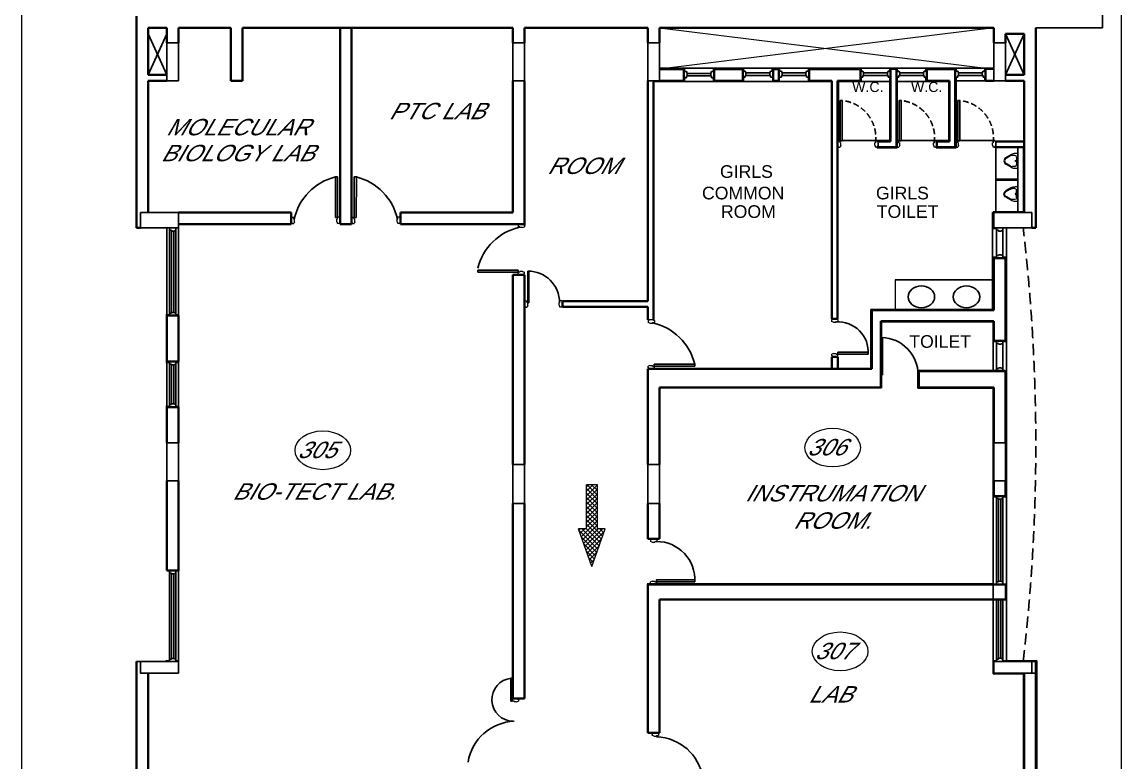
# Model space of a CAD drawing. Extents: x 681461 to 1380439, y -183990 to 19328.
# Drawn here: x 757533 to 779300, y -161462 to -146815 of the extents above; entities that cross this region are included whole.
import ezdxf
from ezdxf.enums import TextEntityAlignment as Align

# ---------------------------------------------------------------- set-up
doc = ezdxf.new("R2010")
doc.units = 0
doc.header["$LTSCALE"] = 900
doc.header["$MEASUREMENT"] = 0
doc.linetypes.add('HIDDEN', pattern=[0.375, 0.25, -0.125])
doc.linetypes.add('HIDDEN2', pattern=[0.1875, 0.125, -0.0625])
for name, color, linetype in [('1', 7, 'CONTINUOUS'), ('CL', 8, 'CONTINUOUS'), ('D&R FREAM', 16, 'CONTINUOUS'), ('door', 163, 'CONTINUOUS'), ('FUR', 2, 'CONTINUOUS'), ('PLASTER LINE', 8, 'CONTINUOUS'), ('TEXT', 2, 'CONTINUOUS'), ('WALL', 1, 'CONTINUOUS'), ('win', 4, 'CONTINUOUS')]:
    doc.layers.add(name, color=color, linetype=linetype)
doc.layers.add('COL', color=6, linetype='CONTINUOUS', lineweight=25)
doc.layers.add('ELE', color=50, linetype='CONTINUOUS', lineweight=20)
doc.styles.add('ROMANS', font='arial.ttf')

# ---------------------------------------------------------------- blocks, each defined once
blk = doc.blocks.new('REDFRAME')
at = {"layer": '1', "linetype": 'ByBlock', "lineweight": 13}
for p, q in [((-95, 0), (-95, -15)), ((-95, 0), (0, 0)), ((0, 0), (0, -15)), ((-110, -15), (-110, -50)), ((-110, -15), (-95, -15)), ((-110, -15), (-110, -50)), ((-72, -50), (-110, -50)), ((-72, -50), (-72, -65)), ((-22, -65), (-72, -65)), ((-22, -65), (15, -50)), ((0, -15), (15, -15)), ((15, -15), (15, -50))]:
    blk.add_line(p, q, dxfattribs=at)
blk = doc.blocks.new('A$C271A56B4')
at = {"layer": '1', "lineweight": 0}
for p, q in [((166, 304), (41, 233)), ((146, 274), (49, 219)), ((240, 284), (186, 284)), ((292, 325), (246, 325)), ((280, 244), (280, 81)), ((305, 12), (305, 313)), ((166, 21), (41, 92)), ((146, 51), (49, 106)), ((240, 41), (186, 41)), ((292, 0), (246, 0)), ((305, 163), (248, 163))]:
    blk.add_line(p, q, dxfattribs=at)
blk.add_circle((264, 163), 16.2, dxfattribs=at)
for centre, radius, start, end in [((186, 203), 81.2, 90, 119.5519), ((246, 163), 162, 90, 119.5519), ((240, 244), 40.6, 0, 90), ((292, 313), 12.2, 360, 90), ((81, 163), 81.2, 119.5519, 240.4481), ((81, 163), 65, 119.5519, 240.4481), ((186, 122), 81.2, 240.4481, 270), ((246, 163), 162, 240.4481, 270), ((240, 81), 40.6, 270, 0), ((292, 12), 12.2, 270, 360)]:
    blk.add_arc(centre, radius, start, end, dxfattribs=at)

msp = doc.modelspace()

# ---------------------------------------------------------------- hatches: boundary and pattern name
at = {"layer": 'door', "linetype": 'ByBlock', "lineweight": 13, "ltscale": 1.25}
h = msp.add_hatch(dxfattribs=at)
h.set_pattern_fill('ANSI37', color=3, scale=500)
h.set_pattern_definition([(45, (62029.65, 61.05), (-44.194174, 44.194174), []), (135, (62029.65, 61.05), (-44.194174, -44.194174), [])])
h.paths.add_polyline_path([(768928.6, -156845.5), (768928.6, -155974.5), (768712.6, -155974.5), (768712.6, -156845.5), (768557.6, -156845.5), (768820.6, -157590.5), (769083.6, -156845.5)])

# ---------------------------------------------------------------- linework, layer by layer
at = {"layer": 'CL', "ltscale": 1.25}
for p, q in [((776617.1, -147977.7), (776017.1, -147977.7)), ((776032.1, -147910.2), (776032.1, -147992.7))]:
    msp.add_line(p, q, dxfattribs=at)
at = {"layer": 'COL', "color": 6}
msp.add_lwpolyline([(776782.1, -147227.7), (777012.1, -147227.7), (777012.1, -147977.7), (776782.1, -147977.7)], close=True, dxfattribs=at)
at = {"layer": 'D&R FREAM', "color": 16, "linetype": 'ByBlock'}
for p, q in [((776834.6, -150902.7), (776834.6, -150937.7)), ((776834.6, -150902.7), (776834.6, -150937.7)), ((776834.6, -150902.7), (776834.6, -150937.7)), ((776834.6, -150902.7), (776834.6, -150937.7)), ((776834.6, -150902.7), (776849.6, -150902.7)), ((776834.6, -150902.7), (776849.6, -150902.7)), ((776872.6, -150937.7), (776834.6, -150937.7)), ((776872.6, -150937.7), (776834.6, -150937.7)), ((776849.6, -150887.7), (776944.6, -150887.7)), ((776849.6, -150887.7), (776944.6, -150887.7)), ((776849.6, -150887.7), (776849.6, -150902.7)), ((776849.6, -150887.7), (776849.6, -150902.7)), ((776872.6, -150937.7), (776872.6, -150952.7)), ((776872.6, -150937.7), (776872.6, -150952.7)), ((776922.6, -150952.7), (776872.6, -150952.7)), ((776922.6, -150952.7), (776872.6, -150952.7)), ((776922.6, -150952.7), (776959.6, -150937.7)), ((776922.6, -150952.7), (776959.6, -150937.7)), ((776944.6, -150887.7), (776944.6, -150902.7)), ((776944.6, -150887.7), (776944.6, -150902.7)), ((776944.6, -150902.7), (776959.6, -150902.7)), ((776944.6, -150902.7), (776959.6, -150902.7)), ((776959.6, -150902.7), (776959.6, -150937.7)), ((776959.6, -150902.7), (776959.6, -150937.7)), ((776872.6, -151437.7), (776834.6, -151437.7)), ((776834.6, -151472.7), (776834.6, -151437.7)), ((776834.6, -151472.7), (776834.6, -151437.7)), ((776834.6, -151472.7), (776849.6, -151472.7)), ((776849.6, -151487.7), (776849.6, -151472.7)), ((776849.6, -151487.7), (776944.6, -151487.7)), ((776922.6, -151422.7), (776872.6, -151422.7)), ((776872.6, -151437.7), (776872.6, -151422.7)), ((776922.6, -151422.7), (776959.6, -151437.7)), ((776944.6, -151472.7), (776959.6, -151472.7)), ((776944.6, -151487.7), (776944.6, -151472.7)), ((776959.6, -151472.7), (776959.6, -151437.7)), ((776834.6, -153140.7), (776834.6, -153175.7)), ((776834.6, -153140.7), (776834.6, -153175.7)), ((776834.6, -153140.7), (776849.6, -153140.7)), ((776872.6, -153175.7), (776834.6, -153175.7)), ((776849.6, -153125.7), (776849.6, -153140.7)), ((776849.6, -153125.7), (776944.6, -153125.7)), ((776872.6, -153175.7), (776872.6, -153190.7)), ((776922.6, -153190.7), (776872.6, -153190.7)), ((776922.6, -153190.7), (776959.6, -153175.7)), ((776944.6, -153125.7), (776944.6, -153140.7)), ((776944.6, -153140.7), (776959.6, -153140.7)), ((776959.6, -153140.7), (776959.6, -153175.7)), ((776922.6, -153660.7), (776872.6, -153660.7)), ((776872.6, -153675.7), (776872.6, -153660.7)), ((776922.6, -153660.7), (776959.6, -153675.7)), ((776834.6, -153710.7), (776834.6, -153675.7)), ((776834.6, -153710.7), (776834.6, -153675.7)), ((776872.6, -153675.7), (776834.6, -153675.7)), ((776834.6, -153710.7), (776849.6, -153710.7)), ((776849.6, -153725.7), (776849.6, -153710.7)), ((776944.6, -153710.7), (776959.6, -153710.7)), ((776944.6, -153725.7), (776944.6, -153710.7)), ((776959.6, -153710.7), (776959.6, -153675.7))]:
    msp.add_line(p, q, dxfattribs=at)
at = {"layer": 'door', "color": 7, "lineweight": 35, "ltscale": 1.25}
for p, q in [((759802.1, -150887.7), (759802.1, -146702.7)), ((760032.1, -147862.7), (760032.1, -146932.7)), ((760402.1, -146932.7), (760032.1, -146932.7)), ((760402.1, -147227.7), (760402.1, -146932.7)), ((760632.1, -147227.7), (760632.1, -146932.7)), ((761672.1, -146932.7), (760632.1, -146932.7)), ((761672.1, -147977.7), (761672.1, -146932.7)), ((761902.1, -146932.7), (767257.1, -146932.7)), ((761902.1, -147977.7), (761902.1, -146932.7)), ((763832.1, -146932.7), (763832.1, -150817.7)), ((764062.1, -146932.7), (764062.1, -150817.7)), ((767257.1, -146932.7), (767257.1, -147227.7)), ((767487.1, -147227.7), (767487.1, -146932.7)), ((767487.1, -146932.7), (769927.1, -146932.7)), ((769927.1, -146932.7), (769927.1, -147227.7)), ((776782.1, -146927.7), (770157.1, -146927.7)), ((770157.1, -147227.7), (770157.1, -146927.7)), ((776782.1, -147227.7), (776782.1, -146927.7)), ((777012.1, -147047.7), (777381.8, -147047.7)), ((777012.1, -147227.7), (777012.1, -147047.7)), ((777381.8, -147862.7), (777381.8, -147047.7)), ((777611.8, -150887.7), (777611.8, -146932.7)), ((770642.1, -147747.7), (770157.1, -147747.7)), ((770157.1, -147747.7), (770642.1, -147747.7)), ((770642.1, -147977.7), (770642.1, -147747.7)), ((771242.1, -147747.7), (771242.1, -147977.7)), ((771242.1, -147747.7), (771807.1, -147747.7)), ((771807.1, -147977.7), (771807.1, -147747.7)), ((772407.1, -147747.7), (772522.1, -147747.7)), ((772407.1, -147747.7), (772407.1, -147977.7)), ((772522.1, -147747.7), (772522.1, -147977.7)), ((773122.1, -147977.7), (773122.1, -147747.7)), ((773122.1, -147747.7), (774137.1, -147747.7)), ((774137.1, -147977.7), (774137.1, -147747.7)), ((774737.1, -149177.5), (774737.1, -147747.7)), ((774852.1, -147747.7), (774852.1, -149292.5)), ((775452.1, -147977.7), (775452.1, -147747.7)), ((775452.1, -147747.7), (776017.1, -147747.7)), ((776017.1, -147747.7), (776017.1, -149292.5)), ((776617.1, -147747.7), (776617.1, -147977.7)), ((760402.1, -147862.7), (760032.1, -147862.7)), ((760032.1, -150587.7), (760032.1, -147977.7)), ((760402.1, -147977.7), (760032.1, -147977.7)), ((761672.1, -147977.7), (761902.1, -147977.7)), ((767257.1, -150587.7), (767257.1, -147977.7)), ((767487.1, -150817.7), (767487.1, -147977.7)), ((769927.1, -152338.7), (769927.1, -147977.7)), ((770042.1, -152711.7), (770042.1, -147977.7)), ((770642.1, -147977.7), (770157.1, -147977.7)), ((771807.1, -147977.7), (771242.1, -147977.7)), ((772407.1, -147977.7), (772522.1, -147977.7)), ((773572.1, -147977.7), (773122.1, -147977.7)), ((773572.1, -147977.7), (773572.1, -152690.7)), ((773687.1, -147977.7), (773687.1, -152453.7)), ((774137.1, -147977.7), (773687.1, -147977.7)), ((775902.1, -147977.7), (775452.1, -147977.7)), ((775902.1, -149177.5), (775902.1, -147977.7)), ((776782.1, -147977.7), (776617.1, -147977.7)), ((777012.1, -147862.7), (777381.8, -147862.7)), ((777012.1, -147977.7), (777381.8, -147977.7)), ((777012.1, -147977.7), (777381.8, -147977.7)), ((777381.8, -150587.7), (777381.8, -147977.7)), ((774487.1, -149177.5), (774737.1, -149177.5)), ((774487.1, -149292.5), (774852.1, -149292.5)), ((775652.1, -149177.5), (775902.1, -149177.5)), ((775652.1, -149177.5), (775652.1, -149292.7)), ((775652.1, -149292.5), (776017.1, -149292.5)), ((776817.1, -149177.5), (777381.8, -149177.5)), ((776817.1, -149292.5), (777381.8, -149292.5)), ((760632.1, -150587.7), (762866.1, -150587.7)), ((762866.1, -150587.7), (762866.1, -150817.7)), ((763831.4, -150623.3), (763832.1, -150623.3)), ((764062.9, -150623.3), (764062.1, -150623.3)), ((765028.1, -150587.7), (765028.1, -150817.7)), ((765028.1, -150587.7), (767257.1, -150587.7)), ((760632.1, -150817.7), (762866.1, -150817.7)), ((763832.1, -150817.7), (764062.1, -150817.7)), ((765028.1, -150817.7), (767487.1, -150817.7)), ((759882.1, -150887.7), (759802.1, -150887.7)), ((777611.8, -150887.7), (777532.1, -150887.7)), ((777012.1, -151487.7), (776782.1, -151487.7)), ((776782.1, -151487.7), (776782.1, -151610.7)), ((777012.1, -151487.7), (777012.1, -153125.7)), ((776782.1, -151559.7), (776782.1, -152517.7)), ((776782.1, -151610.7), (776782.1, -151625.7)), ((767257.1, -155572.7), (767257.1, -151817.7)), ((767257.1, -151817.7), (767487.1, -151817.7)), ((767487.1, -155572.7), (767487.1, -151817.7)), ((768237.1, -152338.7), (769927.1, -152338.7)), ((768237.1, -152453.7), (768237.1, -152338.7)), ((767487.9, -152374.3), (767487.1, -152374.3)), ((768237.1, -152453.7), (769927.1, -152453.7)), ((769927.1, -152711.7), (769927.1, -152453.7)), ((773687.1, -152453.7), (773687.1, -152690.7)), ((774362.1, -152517.7), (774362.1, -153677.7)), ((776782.1, -152517.7), (774362.1, -152517.7)), ((760402.1, -153537.4), (760402.1, -152627.7)), ((760402.1, -152627.7), (760632.1, -152627.7)), ((760402.1, -152627.7), (760632.1, -152627.7)), ((760632.1, -153537.4), (760632.1, -152627.7)), ((773572.1, -152690.7), (773687.1, -152690.7)), ((776782.1, -152735.7), (774542.1, -152735.7)), ((774542.1, -152735.7), (774542.1, -154047.7)), ((776782.1, -152735.7), (776782.1, -153125.7)), ((777012.1, -153125.7), (776782.1, -153125.7)), ((773572.1, -153440.7), (773690.6, -153440.7)), ((773572.1, -153440.7), (773572.1, -153677.7)), ((773690.6, -153677.7), (773690.6, -153440.7)), ((760402.1, -153537.4), (760632.1, -153537.4)), ((769927.1, -155572.7), (769927.1, -153677.7)), ((772432.1, -153677.7), (769927.1, -153677.7)), ((774362.1, -153677.7), (772432.1, -153677.7)), ((777012.1, -153725.7), (775292.1, -153725.7)), ((775292.1, -153725.7), (775292.1, -154047.7)), ((777012.1, -155144.7), (777012.1, -153725.7)), ((770157.1, -155572.7), (770157.1, -154047.7)), ((770157.1, -154047.7), (774542.1, -154047.7)), ((775292.1, -154047.7), (776782.1, -154047.7)), ((776782.1, -155144.7), (776782.1, -154047.7)), ((760402.1, -155144.7), (760402.1, -154437.8)), ((760402.1, -154437.8), (760632.1, -154437.8)), ((760632.1, -155144.7), (760632.1, -154437.8)), ((760402.1, -157675), (760402.1, -155894.7)), ((760632.1, -157147.7), (760632.1, -155894.7)), ((776782.1, -155894.7), (776782.1, -156197.7)), ((777012.1, -155894.7), (777012.1, -156197.7)), ((776782.1, -156197.7), (777012.1, -156197.7)), ((767257.1, -156347.7), (767257.1, -160205.3)), ((767487.1, -156347.7), (767487.1, -160205.3)), ((769927.1, -156347.7), (769927.1, -157047.7)), ((770157.1, -156347.7), (770157.1, -157047.7)), ((760632.1, -157675), (760632.1, -157042.7)), ((769927.1, -157047.7), (770157.1, -157047.7)), ((760402.1, -157675), (760632.1, -157675)), ((769927.1, -157947.7), (777012.1, -157947.7)), ((769927.1, -157947.7), (769927.1, -160884.7)), ((770157.1, -158247.7), (772147.1, -158247.7)), ((770157.1, -158247.7), (770157.1, -160884.7)), ((772147.1, -158247.7), (777012.1, -158247.7)), ((759802.1, -162257.7), (759802.1, -159474.7)), ((777611.8, -162289.7), (777611.8, -159474.7)), ((760032.1, -162027.7), (760032.1, -159704.7)), ((777381.8, -161989.7), (777381.8, -159704.7)), ((767257.1, -160205.3), (767487.1, -160205.3)), ((769927.1, -160884.7), (770157.1, -160884.7))]:
    msp.add_line(p, q, dxfattribs=at)
at = {"layer": 'door'}
for p, q in [((773738.3, -149169.1), (773739.4, -148369.1)), ((773780, -148369.1), (773739.4, -148369.1)), ((773780, -148369.1), (773778.9, -149169.1)), ((774903.3, -149169.1), (774904.4, -148369.1)), ((774945, -148369.1), (774904.4, -148369.1)), ((774945, -148369.1), (774943.9, -149169.1)), ((776068.3, -149169.1), (776069.4, -148369.1)), ((776110, -148369.1), (776069.4, -148369.1)), ((776110, -148369.1), (776108.9, -149169.1)), ((773778.9, -149169.1), (773738.3, -149169.1)), ((774943.9, -149169.1), (774903.3, -149169.1)), ((776108.9, -149169.1), (776068.3, -149169.1)), ((763740.4, -150682.9), (763781, -150682.9)), ((764153.9, -150682.9), (764113.3, -150682.9)), ((766558.5, -151724.9), (766558.5, -151765.5)), ((767358.5, -151726), (767358.5, -151766.6)), ((770055.7, -153586), (770055.7, -153626.6))]:
    msp.add_line(p, q, dxfattribs=at)
at = {"layer": 'door', "color": 222, "linetype": 'ByBlock', "lineweight": 13, "ltscale": 1.25}
for p, q in [((774827.1, -151917.7), (774827.1, -152502.9)), ((767552.1, -152371.7), (767570.1, -152371.7)), ((770042.1, -152711.7), (769927.1, -152711.7))]:
    msp.add_line(p, q, dxfattribs=at)
at = {"layer": 'door', "color": 1, "ltscale": 1.25}
for p, q in [((774557.9, -153802.5), (774557.9, -153058.5)), ((774578.1, -153802.5), (774578.1, -153059.4))]:
    msp.add_line(p, q, dxfattribs=at)
at = {"layer": 'door', "color": 3, "linetype": 'ByBlock', "lineweight": 13, "ltscale": 1.25}
for p, q in [((768712.6, -156845.5), (768712.6, -155974.5)), ((768928.6, -155974.5), (768712.6, -155974.5)), ((768928.6, -156845.5), (768928.6, -155974.5)), ((768820.6, -157590.5), (768557.6, -156845.5)), ((768712.6, -156845.5), (768557.6, -156845.5)), ((768820.6, -157590.5), (769083.6, -156845.5)), ((769083.6, -156845.5), (768928.6, -156845.5))]:
    msp.add_line(p, q, dxfattribs=at)
at = {"layer": 'door', "color": 4, "linetype": 'ByBlock', "ltscale": 1.25}
msp.add_line((777012.1, -157947.7), (777012.1, -158247.7), dxfattribs=at)
at = {"layer": 'door', "color": 222, "linetype": 'ByBlock', "lineweight": 13, "ltscale": 1.25}
msp.add_lwpolyline([(757532.6, -120785.9), (779299.6, -120785.9), (779299.6, -183990), (757532.6, -183990)], close=True, dxfattribs=at)
at = {"layer": 'door', "linetype": 'HIDDEN2'}
for centre in [(773701.7, -149107), (774866.7, -149107), (776031.7, -149107)]:
    msp.add_arc(centre, 742, 352.36176, 83.93602, dxfattribs=at)
at = {"layer": 'door', "color": 1, "ltscale": 1.25}
msp.add_arc((774537.9, -153802.5), 744.3, 359.99999, 88.46012, dxfattribs=at)
at = {"layer": 'door', "color": 4, "linetype": 'ByBlock', "ltscale": 1.25}
msp.add_ellipse((775345.5, -152255), major_axis=(-262.5, 0), ratio=0.8305104, start_param=-1.5707963, end_param=4.712389, dxfattribs=at)
at = {"layer": 'door', "color": 4, "linetype": 'ByBlock', "ltscale": 1.25, "extrusion": (0, 0, -1)}
msp.add_ellipse((776238.8, -152255), major_axis=(262.5, 0), ratio=0.8305104, start_param=-1.5707963, end_param=4.712389, dxfattribs=at)
at = {"layer": 'door', "color": 4, "linetype": 'ByBlock', "lineweight": 9, "ltscale": 1.25}
for centre in [(763491.2, -155293.1), (773588.6, -155239), (773736.6, -159273)]:
    msp.add_ellipse(centre, major_axis=(-551, 0), ratio=0.6969147, dxfattribs=at)
at = {"layer": 'ELE'}
for p, q in [((776782.1, -146927.7), (770157.1, -147747.7)), ((770157.5, -146927.7), (776782.1, -147747.7))]:
    msp.add_line(p, q, dxfattribs=at)
at = {"layer": 'PLASTER LINE', "color": 8, "linetype": 'ByBlock'}
for p, q in [((776757.1, -150587.7), (776757.1, -151610.7)), ((776757.1, -151584.7), (776757.1, -152502.9)), ((776834.6, -153140.7), (776767.1, -153140.7)), ((776959.6, -153140.7), (777032.1, -153140.7))]:
    msp.add_line(p, q, dxfattribs=at)
at = {"layer": 'PLASTER LINE', "color": 8}
for p, q in [((776834.6, -151472.7), (776757.1, -151472.7)), ((776944.6, -151472.7), (777037.1, -151472.7))]:
    msp.add_line(p, q, dxfattribs=at)
at = {"layer": 'WALL', "color": 8, "linetype": 'ByBlock'}
for p, q in [((778932.1, -146932.7), (778933.5, -122096.5)), ((777611.8, -146932.7), (778932.1, -146932.7)), ((770657.1, -147796.4), (770657.1, -147732.7)), ((771822.1, -147785.2), (771822.1, -147732.7)), ((772537.1, -147785.2), (772537.1, -147732.7)), ((772537.1, -147785.2), (772537.1, -147747.7)), ((773107.1, -147785.2), (773107.1, -147732.7)), ((774152.1, -147785.2), (774152.1, -147732.7)), ((774722.1, -147785.2), (774722.1, -147732.7)), ((774867.1, -147785.2), (774867.1, -147732.7)), ((775437.1, -147785.2), (775437.1, -147732.7)), ((776032.1, -147785.2), (776032.1, -147732.7)), ((776602.1, -147785.2), (776602.1, -147732.7)), ((770657.1, -147992.7), (770657.1, -147921.4)), ((771227.1, -147921.4), (771227.1, -147992.7)), ((771822.1, -147992.7), (771822.1, -147910.2)), ((773107.1, -147910.2), (773107.1, -147992.7)), ((774152.1, -147992.7), (774152.1, -147895.2)), ((775437.1, -147992.7), (775437.1, -147895.2)), ((776602.1, -147910.2), (776602.1, -147977.7)), ((774472.1, -149162.7), (773778.9, -149162.7)), ((774472.1, -149162.7), (774472.1, -149167.7)), ((774472.1, -149162.7), (774722.1, -149162.7)), ((774472.1, -149292.7), (774472.1, -149307.7)), ((774472.1, -149307.7), (774867.1, -149307.7)), ((775637.1, -149162.7), (774943.9, -149162.7)), ((775637.1, -149162.7), (775637.1, -149167.7)), ((775637.1, -149162.7), (775887.1, -149162.7)), ((775637.1, -149292.7), (775637.1, -149307.7)), ((775637.1, -149307.7), (776032.1, -149307.7)), ((776802.1, -149162.7), (776108.9, -149162.7)), ((776802.1, -149162.7), (776802.1, -149167.7)), ((776802.1, -149292.7), (776802.1, -149307.7)), ((763739.3, -149882.9), (763779.9, -149882.9)), ((763739.3, -149882.9), (763740.4, -150682.9)), ((763781, -150682.9), (763779.9, -149882.9)), ((764113.3, -150682.9), (764114.4, -149882.9)), ((764155, -149882.9), (764114.4, -149882.9)), ((764155, -149882.9), (764153.9, -150682.9)), ((776767.1, -150572.7), (776767.1, -150902.7)), ((760402.1, -150887.7), (760402.1, -152627.7)), ((760454.6, -150937.7), (760454.6, -152577.7)), ((760492.6, -150952.7), (760492.6, -152562.7)), ((760542.6, -150952.7), (760542.6, -152562.7)), ((760579.6, -150937.7), (760579.6, -152577.7)), ((760632.1, -150887.7), (760632.1, -152627.7)), ((776834.6, -150902.7), (776757.1, -150902.7)), ((776834.6, -150902.7), (776767.1, -150902.7)), ((766558.5, -151724.9), (767358.5, -151726)), ((767358.5, -151766.6), (766558.5, -151765.5)), ((767553, -151744.2), (767552.1, -152371.7)), ((767571, -151744.5), (767570.1, -152371.7)), ((774347.1, -152502.9), (776757.1, -152502.9)), ((774347.1, -152502.9), (774347.1, -153662.7)), ((760454.6, -152612.7), (760382.1, -152612.7)), ((760402.1, -152797.8), (760402.1, -154437.8)), ((760579.6, -152612.7), (760647.1, -152612.7)), ((760632.1, -152797.8), (760632.1, -154437.8)), ((774557.1, -152750.7), (776767.1, -152750.7)), ((774557.1, -154062.7), (774557.1, -152750.7)), ((776767.1, -152750.7), (776767.1, -153725.7)), ((774294, -153349.3), (773693.9, -153350.1)), ((773693.9, -153390.7), (773693.9, -153350.1)), ((773693.9, -153390.7), (774292.7, -153389.9)), ((760382.1, -153552.4), (760454.6, -153552.4)), ((760454.6, -153587.4), (760454.6, -154387.8)), ((760492.6, -153602.4), (760492.6, -154372.8)), ((760542.6, -153602.4), (760542.6, -154372.8)), ((760579.6, -153552.4), (760647.1, -153552.4)), ((760579.6, -153587.4), (760579.6, -154387.8)), ((770855.7, -153584.9), (770055.7, -153586)), ((770055.7, -153626.6), (770855.7, -153625.5)), ((770855.7, -153584.9), (770855.7, -153625.5)), ((775277.1, -153710.9), (776997.1, -153710.9)), ((775277.1, -153710.9), (775277.1, -154062.7)), ((775277.1, -154062.7), (776767.1, -154062.7)), ((776767.1, -154062.7), (776767.1, -159719.7)), ((760382.1, -154422.8), (760454.6, -154422.8)), ((760579.6, -154422.8), (760647.1, -154422.8)), ((776834.6, -156212.7), (776767.1, -156212.7)), ((776834.6, -156247.7), (776834.6, -157897.7)), ((776872.6, -156262.7), (776872.6, -157882.7)), ((776922.6, -156262.7), (776922.6, -157882.7)), ((776959.6, -156212.7), (777032.1, -156212.7)), ((776959.6, -156247.7), (776959.6, -157897.7)), ((760454.6, -157725), (760454.6, -159425.4)), ((760492.6, -157740), (760492.6, -159410.4)), ((760542.6, -157740), (760542.6, -159410.4)), ((760579.6, -157675.6), (760579.6, -159425.4)), ((769912.1, -157932.7), (776767.1, -157932.7)), ((776834.6, -158247.7), (776834.6, -159424.7)), ((776872.6, -158247.7), (776872.6, -159409.7)), ((776922.6, -158247.7), (776922.6, -159409.7)), ((776959.6, -158247.7), (776959.6, -159424.7)), ((760454.6, -159460.4), (760382.1, -159460.4)), ((760579.6, -159460.4), (760647.1, -159460.4)), ((776834.6, -159459.7), (776767.1, -159459.7)), ((776959.6, -159459.7), (777631.8, -159459.7)), ((777631.8, -162309.7), (777631.8, -159459.7)), ((777532.1, -159704.7), (777611.8, -159704.7)), ((770014.6, -160899.7), (769994.6, -160899.7))]:
    msp.add_line(p, q, dxfattribs=at)
at = {"layer": 'WALL', "color": 9}
for p, q in [((760032.1, -147047.7), (760402.1, -147862.7)), ((760032.1, -147862.7), (760402.1, -147047.7)), ((777012.1, -147047.7), (777381.8, -147862.7)), ((777012.1, -147862.7), (777381.8, -147047.7))]:
    msp.add_line(p, q, dxfattribs=at)
at = {"layer": 'WALL', "color": 8}
for p, q in [((776782.1, -147730.6), (770157.1, -147730.6)), ((771227.1, -147796.4), (771227.1, -147732.7)), ((772392.1, -147785.2), (772392.1, -147732.7)), ((774152.1, -147785.2), (774152.1, -147747.7)), ((774867.1, -147785.2), (774867.1, -147747.7)), ((771227.1, -147992.7), (770047.7, -147992.7)), ((772537.1, -147992.7), (771227.1, -147992.7)), ((773557.1, -147992.7), (772537.1, -147992.7)), ((773702.1, -147992.7), (773702.1, -149167.7)), ((774722.1, -147992.7), (773702.1, -147992.7)), ((774722.1, -149162.7), (774722.1, -147910.2)), ((774867.1, -149307.7), (774867.1, -147910.2)), ((775887.1, -147992.7), (774867.1, -147992.7)), ((775887.1, -149162.7), (775887.1, -147992.7)), ((776032.1, -149307.7), (776032.1, -147910.2)), ((776817.1, -149283.9), (776817.1, -150572.7)), ((777256.9, -150562.7), (777256.9, -149292.5)), ((777366.8, -150572.7), (777366.8, -149292.5)), ((776817.1, -149926.7), (777256.9, -149926.7)), ((777256.9, -149943.8), (776817.1, -149943.8)), ((777366.8, -150572.7), (776767.1, -150572.7)), ((767482.1, -150832.7), (767502.1, -150832.7)), ((777032.1, -153855.7), (777032.1, -150902.7)), ((769932.1, -152726.7), (769927.1, -152726.7)), ((777032.1, -159459.7), (777032.1, -153855.7)), ((760632.1, -159474.7), (760632.1, -156807.7)), ((770089.6, -157932.7), (770109.6, -157932.7)), ((776767.1, -159719.7), (777366.8, -159719.7)), ((777366.8, -161974.7), (777366.8, -159719.7))]:
    msp.add_line(p, q, dxfattribs=at)
at = {"layer": 'WALL', "color": 1, "linetype": 'ByBlock'}
for p, q in [((770657.1, -147811.4), (770657.1, -147796.4)), ((770657.1, -147796.4), (770692.1, -147796.4)), ((770707.1, -147833.4), (770692.1, -147796.4)), ((771177.1, -147833.4), (771192.1, -147796.4)), ((771227.1, -147796.4), (771192.1, -147796.4)), ((771227.1, -147811.4), (771227.1, -147796.4)), ((771822.1, -147785.2), (771857.1, -147785.2)), ((771822.1, -147800.2), (771822.1, -147785.2)), ((771872.1, -147822.2), (771857.1, -147785.2)), ((772342.1, -147822.2), (772357.1, -147785.2)), ((772392.1, -147785.2), (772357.1, -147785.2)), ((772392.1, -147800.2), (772392.1, -147785.2)), ((772537.1, -147800.2), (772537.1, -147785.2)), ((772537.1, -147785.2), (772572.1, -147785.2)), ((772587.1, -147822.2), (772572.1, -147785.2)), ((773057.1, -147822.2), (773072.1, -147785.2)), ((773107.1, -147785.2), (773072.1, -147785.2)), ((773107.1, -147800.2), (773107.1, -147785.2)), ((774152.1, -147785.2), (774187.1, -147785.2)), ((774152.1, -147800.2), (774152.1, -147785.2)), ((774202.1, -147822.2), (774187.1, -147785.2)), ((774672.1, -147822.2), (774687.1, -147785.2)), ((774722.1, -147785.2), (774687.1, -147785.2)), ((774722.1, -147800.2), (774722.1, -147785.2)), ((774867.1, -147800.2), (774867.1, -147785.2)), ((774867.1, -147785.2), (774902.1, -147785.2)), ((774917.1, -147822.2), (774902.1, -147785.2)), ((775387.1, -147822.2), (775402.1, -147785.2)), ((775437.1, -147785.2), (775402.1, -147785.2)), ((775437.1, -147800.2), (775437.1, -147785.2)), ((776032.1, -147785.2), (776067.1, -147785.2)), ((776032.1, -147800.2), (776032.1, -147785.2)), ((776082.1, -147822.2), (776067.1, -147785.2)), ((776552.1, -147822.2), (776567.1, -147785.2)), ((776602.1, -147785.2), (776567.1, -147785.2)), ((776602.1, -147800.2), (776602.1, -147785.2)), ((770642.1, -147906.4), (770642.1, -147811.4)), ((770642.1, -147811.4), (770657.1, -147811.4)), ((770642.1, -147906.4), (770657.1, -147906.4)), ((770657.1, -147921.4), (770657.1, -147906.4)), ((770657.1, -147921.4), (770692.1, -147921.4)), ((770657.1, -147921.4), (770692.1, -147921.4)), ((770692.1, -147883.4), (770692.1, -147921.4)), ((770692.1, -147883.4), (770707.1, -147883.4)), ((770707.1, -147833.4), (770707.1, -147883.4)), ((771177.1, -147833.4), (771177.1, -147883.4)), ((771192.1, -147883.4), (771177.1, -147883.4)), ((771192.1, -147883.4), (771192.1, -147921.4)), ((771227.1, -147921.4), (771192.1, -147921.4)), ((771227.1, -147921.4), (771192.1, -147921.4)), ((771242.1, -147811.4), (771227.1, -147811.4)), ((771242.1, -147906.4), (771227.1, -147906.4)), ((771227.1, -147921.4), (771227.1, -147906.4)), ((771807.1, -147800.2), (771822.1, -147800.2)), ((771807.1, -147895.2), (771822.1, -147895.2)), ((771822.1, -147910.2), (771822.1, -147895.2)), ((771822.1, -147910.2), (771857.1, -147910.2)), ((771822.1, -147910.2), (771857.1, -147910.2)), ((771857.1, -147872.2), (771872.1, -147872.2)), ((771857.1, -147872.2), (771857.1, -147910.2)), ((771872.1, -147822.2), (771872.1, -147872.2)), ((772342.1, -147822.2), (772342.1, -147872.2)), ((772357.1, -147872.2), (772342.1, -147872.2)), ((772357.1, -147872.2), (772357.1, -147910.2)), ((772392.1, -147910.2), (772357.1, -147910.2)), ((772392.1, -147910.2), (772357.1, -147910.2)), ((772407.1, -147800.2), (772392.1, -147800.2)), ((772392.1, -147910.2), (772392.1, -147895.2)), ((772407.1, -147895.2), (772392.1, -147895.2)), ((772522.1, -147800.2), (772537.1, -147800.2)), ((772522.1, -147895.2), (772537.1, -147895.2)), ((772537.1, -147910.2), (772537.1, -147895.2)), ((772537.1, -147910.2), (772572.1, -147910.2)), ((772537.1, -147910.2), (772572.1, -147910.2)), ((772572.1, -147872.2), (772572.1, -147910.2)), ((772572.1, -147872.2), (772587.1, -147872.2)), ((772587.1, -147822.2), (772587.1, -147872.2)), ((773057.1, -147822.2), (773057.1, -147872.2)), ((773072.1, -147872.2), (773057.1, -147872.2)), ((773072.1, -147872.2), (773072.1, -147910.2)), ((773107.1, -147910.2), (773072.1, -147910.2)), ((773107.1, -147910.2), (773072.1, -147910.2)), ((773122.1, -147800.2), (773107.1, -147800.2)), ((773122.1, -147895.2), (773107.1, -147895.2)), ((773107.1, -147910.2), (773107.1, -147895.2)), ((773122.1, -147895.2), (773122.1, -147800.2)), ((774137.1, -147800.2), (774152.1, -147800.2)), ((774137.1, -147895.2), (774152.1, -147895.2)), ((774152.1, -147910.2), (774152.1, -147895.2)), ((774152.1, -147910.2), (774187.1, -147910.2)), ((774152.1, -147910.2), (774187.1, -147910.2)), ((774187.1, -147872.2), (774202.1, -147872.2)), ((774187.1, -147872.2), (774187.1, -147910.2)), ((774202.1, -147822.2), (774202.1, -147872.2)), ((774672.1, -147822.2), (774672.1, -147872.2)), ((774687.1, -147872.2), (774672.1, -147872.2)), ((774687.1, -147872.2), (774687.1, -147910.2)), ((774722.1, -147910.2), (774687.1, -147910.2)), ((774722.1, -147910.2), (774687.1, -147910.2)), ((774737.1, -147800.2), (774722.1, -147800.2)), ((774722.1, -147910.2), (774722.1, -147895.2)), ((774737.1, -147895.2), (774722.1, -147895.2)), ((774737.1, -147895.2), (774737.1, -147800.2)), ((774852.1, -147895.2), (774852.1, -147800.2)), ((774852.1, -147800.2), (774867.1, -147800.2)), ((774852.1, -147895.2), (774867.1, -147895.2)), ((774867.1, -147910.2), (774867.1, -147895.2)), ((774867.1, -147910.2), (774902.1, -147910.2)), ((774867.1, -147910.2), (774902.1, -147910.2)), ((774902.1, -147872.2), (774902.1, -147910.2)), ((774902.1, -147872.2), (774917.1, -147872.2)), ((774917.1, -147822.2), (774917.1, -147872.2)), ((775387.1, -147822.2), (775387.1, -147872.2)), ((775402.1, -147872.2), (775387.1, -147872.2)), ((775402.1, -147872.2), (775402.1, -147910.2)), ((775437.1, -147910.2), (775402.1, -147910.2)), ((775437.1, -147910.2), (775402.1, -147910.2)), ((775452.1, -147800.2), (775437.1, -147800.2)), ((775452.1, -147895.2), (775437.1, -147895.2)), ((775437.1, -147910.2), (775437.1, -147895.2)), ((775452.1, -147895.2), (775452.1, -147800.2)), ((776017.1, -147800.2), (776032.1, -147800.2)), ((776017.1, -147895.2), (776017.1, -147800.2)), ((776017.1, -147895.2), (776032.1, -147895.2)), ((776032.1, -147910.2), (776032.1, -147895.2)), ((776032.1, -147910.2), (776067.1, -147910.2)), ((776032.1, -147910.2), (776067.1, -147910.2)), ((776067.1, -147872.2), (776082.1, -147872.2)), ((776067.1, -147872.2), (776067.1, -147910.2)), ((776082.1, -147822.2), (776082.1, -147872.2)), ((776552.1, -147822.2), (776552.1, -147872.2)), ((776567.1, -147872.2), (776552.1, -147872.2)), ((776567.1, -147872.2), (776567.1, -147910.2)), ((776602.1, -147910.2), (776567.1, -147910.2)), ((776602.1, -147910.2), (776567.1, -147910.2)), ((776617.1, -147800.2), (776602.1, -147800.2)), ((776602.1, -147910.2), (776602.1, -147895.2)), ((776617.1, -147895.2), (776602.1, -147895.2)), ((776617.1, -147895.2), (776617.1, -147800.2)), ((773738.3, -149162.7), (773702.1, -149162.7)), ((774903.3, -149162.7), (774867.1, -149162.7)), ((776068.3, -149162.7), (776032.1, -149162.7)), ((767372.1, -150817.7), (767372.1, -150832.7)), ((760454.6, -150902.7), (760454.6, -150937.7)), ((760454.6, -150902.7), (760454.6, -150937.7)), ((760454.6, -150902.7), (760469.6, -150902.7)), ((760492.6, -150937.7), (760454.6, -150937.7)), ((760469.6, -150887.7), (760564.6, -150887.7)), ((760469.6, -150887.7), (760469.6, -150902.7)), ((760492.6, -150937.7), (760492.6, -150952.7)), ((760542.6, -150952.7), (760492.6, -150952.7)), ((760542.6, -150952.7), (760579.6, -150937.7)), ((760564.6, -150887.7), (760564.6, -150902.7)), ((760564.6, -150902.7), (760579.6, -150902.7)), ((760579.6, -150902.7), (760579.6, -150937.7)), ((776834.6, -150902.7), (776849.6, -150902.7)), ((776834.6, -150902.7), (776834.6, -150937.7)), ((776834.6, -150902.7), (776834.6, -150937.7)), ((776872.6, -150937.7), (776834.6, -150937.7)), ((776849.6, -150887.7), (776944.6, -150887.7)), ((776849.6, -150887.7), (776849.6, -150902.7)), ((776872.6, -150937.7), (776872.6, -150952.7)), ((776922.6, -150952.7), (776872.6, -150952.7)), ((776922.6, -150952.7), (776959.6, -150937.7)), ((776944.6, -150887.7), (776944.6, -150902.7)), ((776944.6, -150902.7), (776959.6, -150902.7)), ((776959.6, -150902.7), (776959.6, -150937.7)), ((760492.6, -152577.7), (760454.6, -152577.7)), ((760454.6, -152612.7), (760454.6, -152577.7)), ((760454.6, -152612.7), (760454.6, -152577.7)), ((760542.6, -152562.7), (760492.6, -152562.7)), ((760492.6, -152577.7), (760492.6, -152562.7)), ((760542.6, -152562.7), (760579.6, -152577.7)), ((760579.6, -152612.7), (760579.6, -152577.7)), ((760454.6, -152612.7), (760469.6, -152612.7)), ((760469.6, -152627.7), (760469.6, -152612.7)), ((760469.6, -152627.7), (760564.6, -152627.7)), ((760564.6, -152612.7), (760579.6, -152612.7)), ((760564.6, -152627.7), (760564.6, -152612.7)), ((770042.1, -152711.7), (770042.1, -152726.7)), ((773675.4, -152690.7), (773675.4, -152705.7)), ((773678.9, -153440.7), (773678.9, -153425.7)), ((760402.1, -153537.4), (760632.1, -153537.4)), ((760454.6, -153552.4), (760454.6, -153587.4)), ((760454.6, -153552.4), (760469.6, -153552.4)), ((760454.6, -153552.4), (760454.6, -153587.4)), ((760492.6, -153587.4), (760454.6, -153587.4)), ((760469.6, -153537.4), (760469.6, -153552.4)), ((760469.6, -153537.4), (760564.6, -153537.4)), ((760492.6, -153587.4), (760492.6, -153602.4)), ((760542.6, -153602.4), (760492.6, -153602.4)), ((760542.6, -153602.4), (760579.6, -153587.4)), ((760564.6, -153537.4), (760564.6, -153552.4)), ((760564.6, -153552.4), (760579.6, -153552.4)), ((760579.6, -153552.4), (760579.6, -153587.4)), ((760454.6, -154422.8), (760454.6, -154387.8)), ((760454.6, -154422.8), (760454.6, -154387.8)), ((760492.6, -154387.8), (760454.6, -154387.8)), ((760454.6, -154422.8), (760469.6, -154422.8)), ((760469.6, -154437.8), (760469.6, -154422.8)), ((760469.6, -154437.8), (760564.6, -154437.8)), ((760492.6, -154387.8), (760492.6, -154372.8)), ((760542.6, -154372.8), (760492.6, -154372.8)), ((760542.6, -154372.8), (760579.6, -154387.8)), ((760564.6, -154437.8), (760564.6, -154422.8)), ((760564.6, -154422.8), (760579.6, -154422.8)), ((760579.6, -154422.8), (760579.6, -154387.8)), ((776834.6, -156212.7), (776849.6, -156212.7)), ((776834.6, -156212.7), (776834.6, -156247.7)), ((776834.6, -156212.7), (776834.6, -156247.7)), ((776872.6, -156247.7), (776834.6, -156247.7)), ((776849.6, -156197.7), (776944.6, -156197.7)), ((776849.6, -156197.7), (776849.6, -156212.7)), ((776872.6, -156247.7), (776872.6, -156262.7)), ((776922.6, -156262.7), (776872.6, -156262.7)), ((776922.6, -156262.7), (776959.6, -156247.7)), ((776944.6, -156197.7), (776944.6, -156212.7)), ((776944.6, -156212.7), (776959.6, -156212.7)), ((776959.6, -156212.7), (776959.6, -156247.7)), ((760454.6, -157690), (760454.6, -157725)), ((760454.6, -157690), (760454.6, -157725)), ((760454.6, -157690), (760469.6, -157690)), ((760492.6, -157725), (760454.6, -157725)), ((760469.6, -157675), (760469.6, -157690)), ((760469.6, -157675), (760564.6, -157675)), ((760492.6, -157725), (760492.6, -157740)), ((760542.6, -157740), (760492.6, -157740)), ((760542.6, -157740), (760579.6, -157725)), ((760564.6, -157675), (760564.6, -157690)), ((760564.6, -157690), (760579.6, -157690)), ((760579.6, -157690), (760579.6, -157725)), ((776834.6, -157932.7), (776834.6, -157897.7)), ((776834.6, -157932.7), (776834.6, -157897.7)), ((776872.6, -157897.7), (776834.6, -157897.7)), ((776834.6, -157932.7), (776849.6, -157932.7)), ((776849.6, -157947.7), (776849.6, -157932.7)), ((776849.6, -157947.7), (776944.6, -157947.7)), ((776872.6, -157897.7), (776872.6, -157882.7)), ((776922.6, -157882.7), (776872.6, -157882.7)), ((776922.6, -157882.7), (776959.6, -157897.7)), ((776944.6, -157932.7), (776959.6, -157932.7)), ((776944.6, -157947.7), (776944.6, -157932.7)), ((776959.6, -157932.7), (776959.6, -157897.7)), ((760492.6, -159425.4), (760454.6, -159425.4)), ((760454.6, -159460.4), (760454.6, -159425.4)), ((760454.6, -159460.4), (760454.6, -159425.4)), ((760454.6, -159460.4), (760469.6, -159460.4)), ((760469.6, -159475.4), (760469.6, -159460.4)), ((760469.6, -159475.4), (760564.6, -159475.4)), ((760542.6, -159410.4), (760492.6, -159410.4)), ((760492.6, -159425.4), (760492.6, -159410.4)), ((760542.6, -159410.4), (760579.6, -159425.4)), ((760564.6, -159475.4), (760564.6, -159460.4)), ((760564.6, -159460.4), (760579.6, -159460.4)), ((760579.6, -159460.4), (760579.6, -159425.4)), ((776872.6, -159424.7), (776834.6, -159424.7)), ((776834.6, -159459.7), (776834.6, -159424.7)), ((776834.6, -159459.7), (776834.6, -159424.7)), ((776834.6, -159459.7), (776849.6, -159459.7)), ((776849.6, -159474.7), (776849.6, -159459.7)), ((776849.6, -159474.7), (776944.6, -159474.7)), ((776922.6, -159409.7), (776872.6, -159409.7)), ((776872.6, -159424.7), (776872.6, -159409.7)), ((776922.6, -159409.7), (776959.6, -159424.7)), ((776944.6, -159459.7), (776959.6, -159459.7)), ((776944.6, -159474.7), (776944.6, -159459.7)), ((776959.6, -159459.7), (776959.6, -159424.7))]:
    msp.add_line(p, q, dxfattribs=at)
at = {"layer": 'WALL'}
for p, q in [((774737.1, -147747.7), (774852.1, -147747.7)), ((776017.1, -147747.7), (776017.1, -147977.7)), ((776617.1, -147747.7), (776782.1, -147747.7)), ((771242.1, -147906.4), (771242.1, -147811.4)), ((771807.1, -147895.2), (771807.1, -147800.2)), ((772407.1, -147895.2), (772407.1, -147800.2)), ((772522.1, -147895.2), (772522.1, -147800.2)), ((774137.1, -147895.2), (774137.1, -147800.2)), ((774487.1, -149177.5), (774487.1, -149292.7)), ((776817.1, -149177.5), (776817.1, -149292.5)), ((776757.1, -151917.7), (774827.1, -151917.7)), ((774542.1, -153725.7), (774542.1, -153840.7)), ((759882.1, -159474.7), (759802.1, -159474.7)), ((777532.1, -159474.7), (777611.8, -159474.7))]:
    msp.add_line(p, q, dxfattribs=at)
at = {"layer": 'WALL', "color": 6}
for points in [[(760402.1, -147977.7), (760632.1, -147977.7), (760632.1, -147227.7), (760402.1, -147227.7)], [(767257.1, -147977.7), (767487.1, -147977.7), (767487.1, -147227.7), (767257.1, -147227.7)], [(769927.1, -147977.7), (770157.1, -147977.7), (770157.1, -147227.7), (769927.1, -147227.7)], [(759882.1, -150887.7), (760632.1, -150887.7), (760632.1, -150587.7), (759882.1, -150587.7)], [(776782.1, -150887.7), (777532.1, -150887.7), (777532.1, -150587.7), (776782.1, -150587.7)], [(760402.1, -155894.7), (760632.1, -155894.7), (760632.1, -155144.7), (760402.1, -155144.7)], [(776782.1, -155894.7), (777012.1, -155894.7), (777012.1, -155144.7), (776782.1, -155144.7)], [(767257.1, -156347.7), (767487.1, -156347.7), (767487.1, -155572.7), (767257.1, -155572.7)], [(769927.1, -156347.7), (770157.1, -156347.7), (770157.1, -155572.7), (769927.1, -155572.7)], [(760632.1, -159704.7), (760632.1, -159474.7), (759882.1, -159474.7), (759882.1, -159704.7)], [(777532.1, -159704.7), (777532.1, -159474.7), (776782.1, -159474.7), (776782.1, -159704.7)]]:
    msp.add_lwpolyline(points, close=True, dxfattribs=at)
at = {"layer": 'WALL', "color": 8, "linetype": 'ByBlock'}
msp.add_lwpolyline([(770859.5, -157854.9), (770101.2, -157856), (770101.2, -157896.6), (770858.4, -157895.5)], dxfattribs=at)
msp.add_lwpolyline([(767259.7, -160655.3, -0.9477043), (767222.2, -159805.4, -0.3570172)], format="xyb", dxfattribs=at)
msp.add_lwpolyline([(767217.3, -159805.4), (767217.3, -160255.3), (767238.7, -160255.3), (767238.7, -159805.4)], close=True, dxfattribs=at)
for centre, radius, start, end in [((764003, -150955.9), 1105, 103.81396, 167.64591), ((763891.3, -150955.9), 1105, 12.35409, 76.18604), ((767631.5, -151954.6), 1105, 102.35409, 166.18604), ((767552.1, -152371.7), 627.5, 0.00223, 89.9223), ((769782.7, -153848.6), 1105, 13.81396, 77.64591), ((773693.8, -153350.1), 600.2, 356.20066, 93.62474), ((770101.2, -157856), 758.2, 357.00968, 89.74309), ((767317.1, -161618.4), 963.5, 92.05492, 170.67759), ((770067.7, -161926.7), 962.3, 9.26222, 87.97048)]:
    msp.add_arc(centre, radius, start, end, dxfattribs=at)
at = {"layer": 'WALL', "color": 5, "linetype": 'HIDDEN'}
msp.add_arc((740683, -155181.2), 36929.1, 353.32351, 6.67649, dxfattribs=at)
at = {"layer": 'win', "linetype": 'ByBlock'}
for p, q in [((770707.1, -147833.4), (771177.1, -147833.4)), ((770707.1, -147883.4), (771177.1, -147883.4)), ((771872.1, -147822.2), (772342.1, -147822.2)), ((771872.1, -147872.2), (772342.1, -147872.2)), ((772587.1, -147822.2), (773057.1, -147822.2)), ((772587.1, -147872.2), (773057.1, -147872.2)), ((774202.1, -147822.2), (774672.1, -147822.2)), ((774202.1, -147872.2), (774672.1, -147872.2)), ((774917.1, -147822.2), (775387.1, -147822.2)), ((774917.1, -147872.2), (775387.1, -147872.2)), ((776082.1, -147822.2), (776552.1, -147822.2)), ((776082.1, -147872.2), (776552.1, -147872.2)), ((776834.6, -150937.7), (776834.6, -151437.7)), ((776834.6, -150937.7), (776834.6, -151437.7)), ((776959.6, -150937.7), (776959.6, -151437.7)), ((776959.6, -150937.7), (776959.6, -151437.7)), ((776834.6, -153175.7), (776834.6, -153675.7)), ((776959.6, -153175.7), (776959.6, -153675.7))]:
    msp.add_line(p, q, dxfattribs=at)

# ---------------------------------------------------------------- block references
at = {"layer": 'FUR', "xscale": 0.8999982001259923, "yscale": 0.899998200009577, "zscale": 0.8999982000000001}
msp.add_blockref('A$C271A56B4', (776979.9, -149712.2), dxfattribs=at)
at = {"layer": 'FUR', "xscale": -0.8999982001259923, "yscale": 0.899998200009577, "zscale": 0.8999982000000001, "rotation": 180}
msp.add_blockref('A$C271A56B4', (776979.9, -150075), dxfattribs=at)
at = {"layer": 'WALL', "color": 8, "linetype": 'ByBlock', "xscale": -1}
for p, rotation in [((773687.1, -149277.7), 90), ((774852.1, -149277.7), 90), ((776017.1, -149277.7), 90), ((762866.1, -150791.5), 90), ((764062.1, -150791.5), 90), ((767467.1, -151817.7), 180), ((767487.1, -152443.7), 90)]:
    msp.add_blockref('REDFRAME', p, dxfattribs=dict(at, rotation=rotation))
at = {"layer": 'WALL', "color": 2, "rotation": 270}
for p in [(774487.1, -149277.7), (775652.1, -149277.7), (776817.1, -149277.7)]:
    msp.add_blockref('REDFRAME', p, dxfattribs=at)
at = {"layer": 'WALL', "color": 8, "linetype": 'ByBlock'}
for p, rotation in [((763832.1, -150791.5), 270), ((765028.1, -150791.5), 270), ((768237.1, -152443.7), 270), ((773583.9, -153440.7), 180), ((769947.1, -153677.7), 180), ((769994.6, -157947.7), 180), ((769994.6, -157947.7), 180)]:
    msp.add_blockref('REDFRAME', p, dxfattribs=dict(at, rotation=rotation))
for p in [(767467.1, -150817.7), (767349.8, -160205.3)]:
    msp.add_blockref('REDFRAME', p, dxfattribs=at)
at = {"layer": 'WALL', "color": 8, "linetype": 'ByBlock', "xscale": -1}
for p in [(769947.1, -152711.7), (773580.4, -152690.7), (769994.6, -157047.7), (770029.6, -160884.7)]:
    msp.add_blockref('REDFRAME', p, dxfattribs=at)

# ---------------------------------------------------------------- texts
at = {"layer": 'TEXT', "color": 7, "style": 'ROMANS'}
for p in [(774285.2, -148100.8), (775450.2, -148100.8)]:
    msp.add_text('W.C.', height=200, dxfattribs=at).set_placement(p, align=Align.MIDDLE)
at = {"layer": 'TEXT', "color": 0, "style": 'ROMANS', "oblique": 30}
for s, p in [('PTC LAB', (765740.2, -148577.7)), ('MOLECULAR', (761792.2, -148895.7)), ('BIOLOGY LAB', (761792.2, -149409.7)), ('ROOM', (768636.2, -149660.7)), ('BIO-TECT LAB.', (763308.7, -156108.8)), ('INSTRUMATION', (773572.2, -156142.7)), ('ROOM.', (773572.2, -156682.7)), ('LAB', (773533.2, -160122.7))]:
    msp.add_text(s, height=325, dxfattribs=at).set_placement(p, align=Align.MIDDLE)
at = {"layer": 'TEXT', "color": 0, "style": 'ROMANS'}
for s, p in [('GIRLS', (771880.2, -149775.2)), ('COMMON ', (771864.2, -150201.2)), ('GIRLS', (774970.2, -150201.2)), ('ROOM', (771918.6, -150567.2)), (' TOILET', (775024.6, -150567.2)), ('TOILET', (775717.3, -153138.8))]:
    msp.add_text(s, height=250, dxfattribs=at).set_placement(p, align=Align.MIDDLE)
at = {"layer": 'TEXT', "color": 4, "style": 'ROMANS', "oblique": 30}
for s, p in [('305', (763358.7, -155284.8)), ('306', (773456.2, -155230.7)), ('307', (773604.2, -159264.7))]:
    msp.add_text(s, height=325, dxfattribs=at).set_placement(p, align=Align.MIDDLE)

doc.saveas('drawing.dxf')
